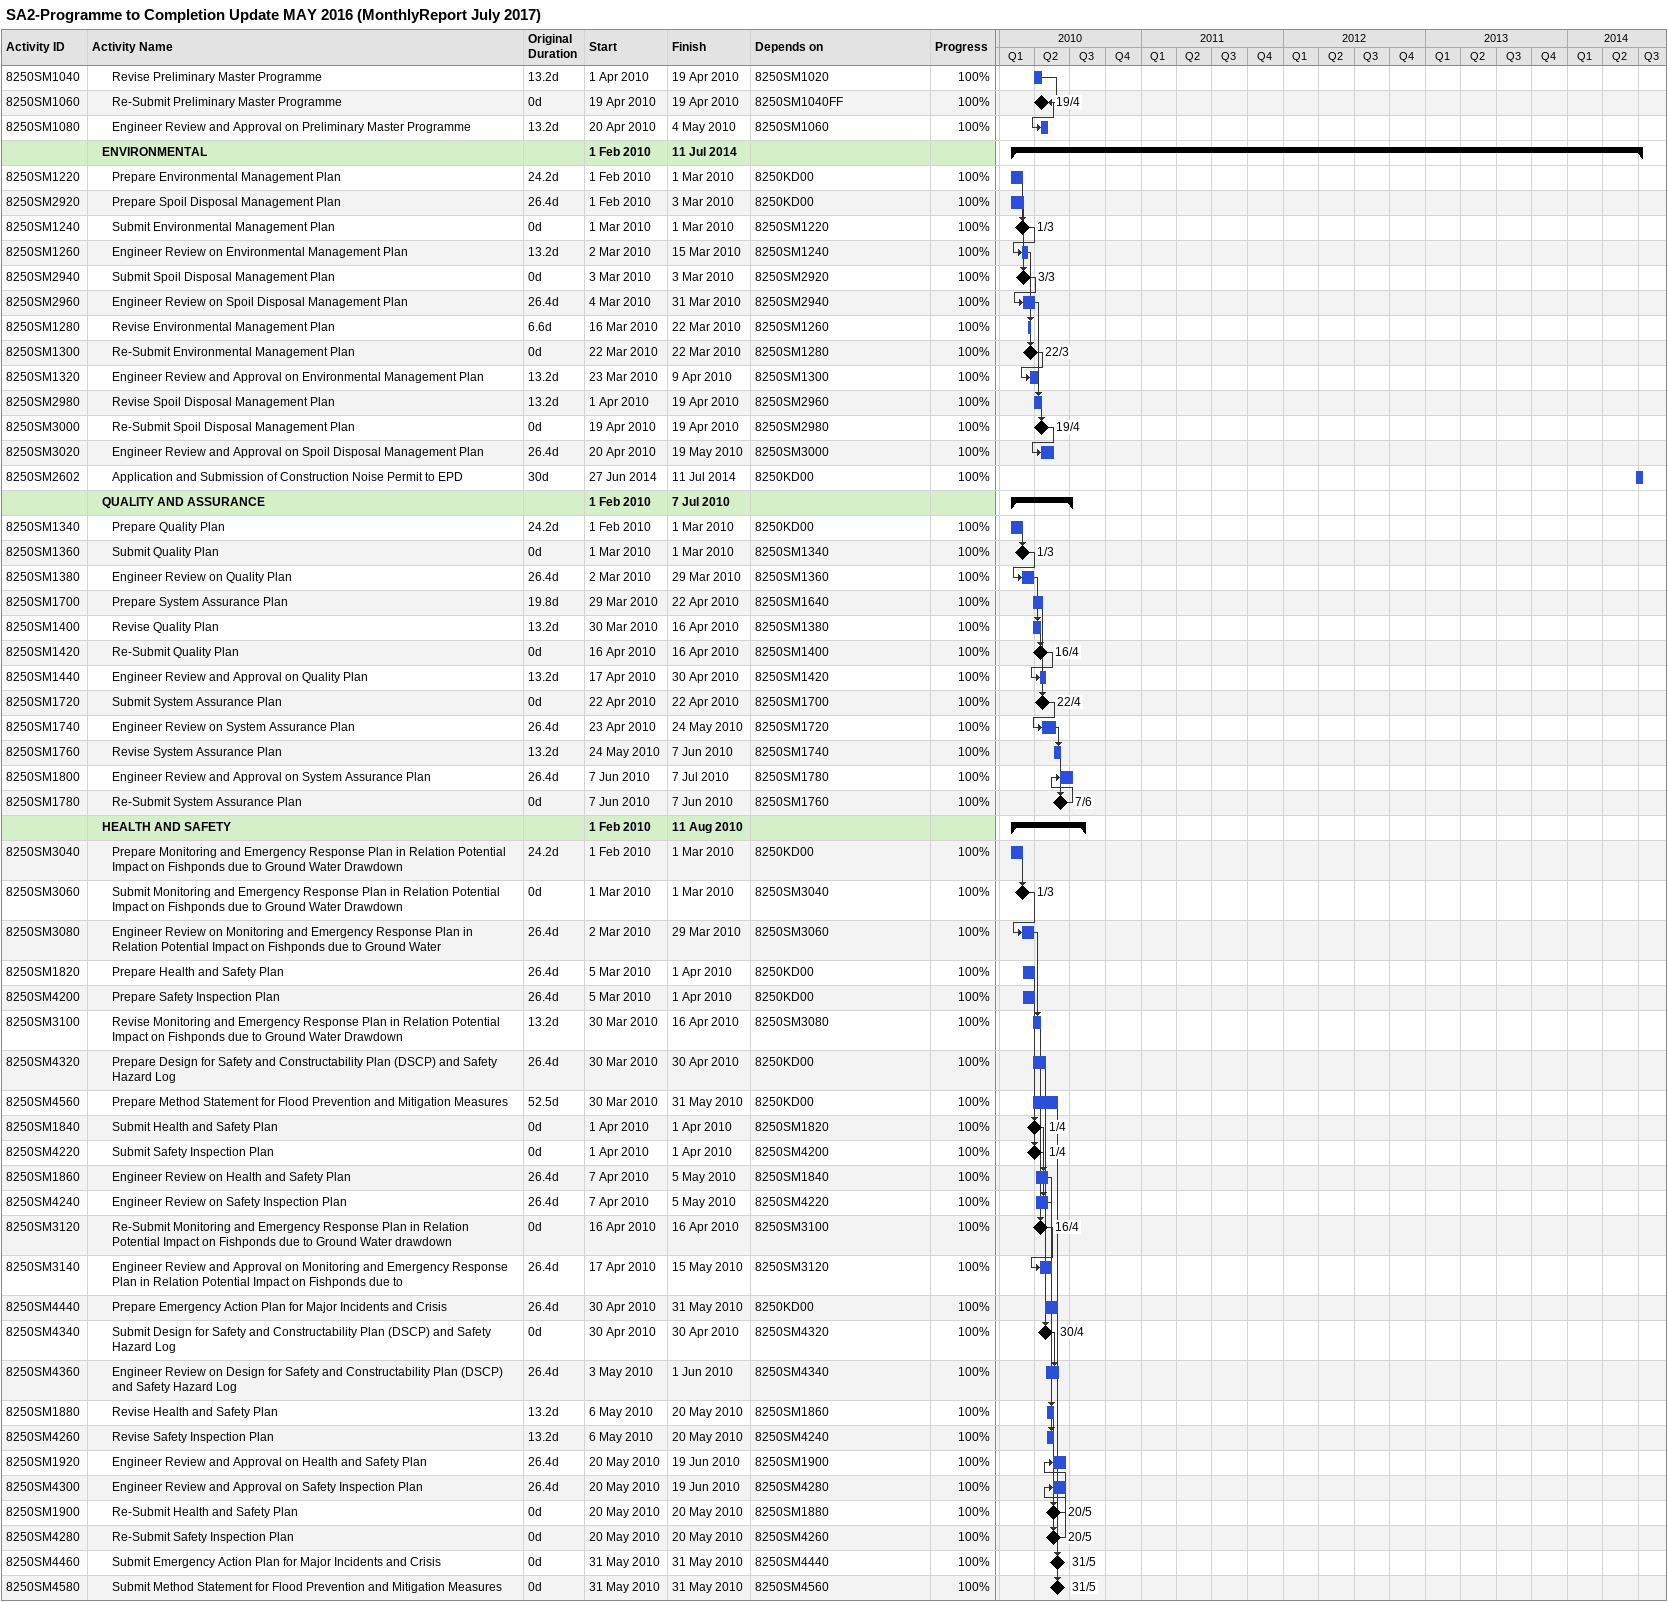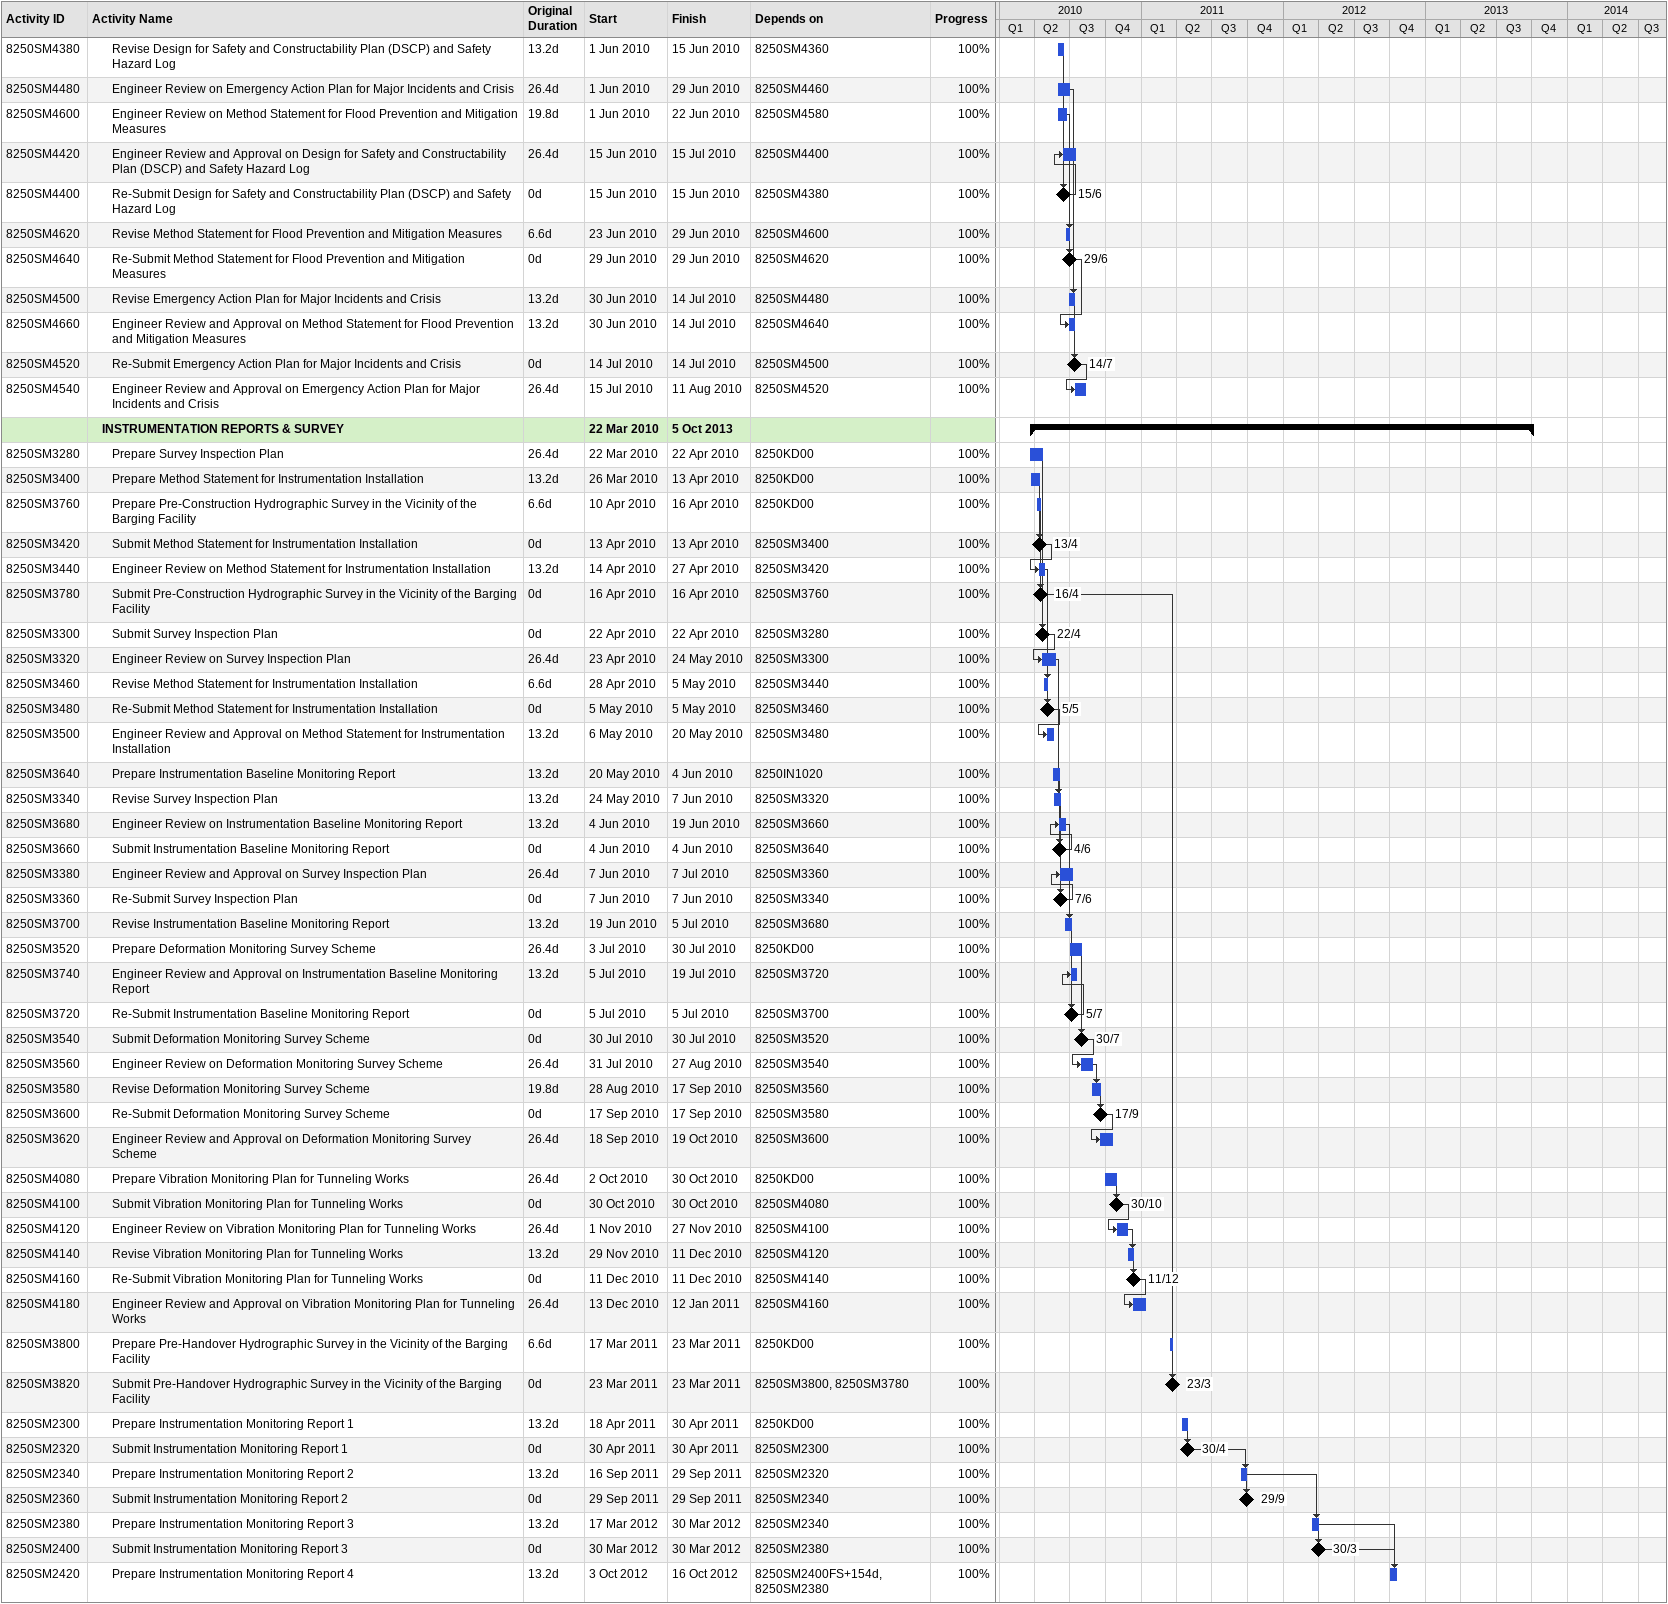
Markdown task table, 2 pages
SA2-Programme to Completion Update MAY 2016 (MonthlyReport July 2017)

| ID | Level | Task | Original duration | Start | Finish | Predecessors | % complete |
|---|---|---|---|---|---|---|---|
| 8250SM1040 | 3 | Revise Preliminary Master Programme | 13.2d | 2010-04-01 | 2010-04-19 | 8250SM1020 | 100 |
| 8250SM1060 | 3 | Re-Submit Preliminary Master Programme | 0d | 2010-04-19 | 2010-04-19 | 8250SM1040FF | 100 |
| 8250SM1080 | 3 | Engineer Review and Approval on Preliminary Master Programme | 13.2d | 2010-04-20 | 2010-05-04 | 8250SM1060 | 100 |
|  | 2 | **ENVIRONMENTAL** |  | 2010-02-01 | 2014-07-11 |  |  |
| 8250SM1220 | 3 | Prepare Environmental Management Plan | 24.2d | 2010-02-01 | 2010-03-01 | 8250KD00 | 100 |
| 8250SM2920 | 3 | Prepare Spoil Disposal Management Plan | 26.4d | 2010-02-01 | 2010-03-03 | 8250KD00 | 100 |
| 8250SM1240 | 3 | Submit Environmental Management Plan | 0d | 2010-03-01 | 2010-03-01 | 8250SM1220 | 100 |
| 8250SM1260 | 3 | Engineer Review on Environmental Management Plan | 13.2d | 2010-03-02 | 2010-03-15 | 8250SM1240 | 100 |
| 8250SM2940 | 3 | Submit Spoil Disposal Management Plan | 0d | 2010-03-03 | 2010-03-03 | 8250SM2920 | 100 |
| 8250SM2960 | 3 | Engineer Review on Spoil Disposal Management Plan | 26.4d | 2010-03-04 | 2010-03-31 | 8250SM2940 | 100 |
| 8250SM1280 | 3 | Revise Environmental Management Plan | 6.6d | 2010-03-16 | 2010-03-22 | 8250SM1260 | 100 |
| 8250SM1300 | 3 | Re-Submit Environmental Management Plan | 0d | 2010-03-22 | 2010-03-22 | 8250SM1280 | 100 |
| 8250SM1320 | 3 | Engineer Review and Approval on Environmental Management Plan | 13.2d | 2010-03-23 | 2010-04-09 | 8250SM1300 | 100 |
| 8250SM2980 | 3 | Revise Spoil Disposal Management Plan | 13.2d | 2010-04-01 | 2010-04-19 | 8250SM2960 | 100 |
| 8250SM3000 | 3 | Re-Submit Spoil Disposal Management Plan | 0d | 2010-04-19 | 2010-04-19 | 8250SM2980 | 100 |
| 8250SM3020 | 3 | Engineer Review and Approval on Spoil Disposal Management Plan | 26.4d | 2010-04-20 | 2010-05-19 | 8250SM3000 | 100 |
| 8250SM2602 | 3 | Application and Submission of Construction Noise Permit to EPD | 30d | 2014-06-27 | 2014-07-11 | 8250KD00 | 100 |
|  | 2 | **QUALITY AND ASSURANCE** |  | 2010-02-01 | 2010-07-07 |  |  |
| 8250SM1340 | 3 | Prepare Quality Plan | 24.2d | 2010-02-01 | 2010-03-01 | 8250KD00 | 100 |
| 8250SM1360 | 3 | Submit Quality Plan | 0d | 2010-03-01 | 2010-03-01 | 8250SM1340 | 100 |
| 8250SM1380 | 3 | Engineer Review on Quality Plan | 26.4d | 2010-03-02 | 2010-03-29 | 8250SM1360 | 100 |
| 8250SM1700 | 3 | Prepare System Assurance Plan | 19.8d | 2010-03-29 | 2010-04-22 | 8250SM1640 | 100 |
| 8250SM1400 | 3 | Revise Quality Plan | 13.2d | 2010-03-30 | 2010-04-16 | 8250SM1380 | 100 |
| 8250SM1420 | 3 | Re-Submit Quality Plan | 0d | 2010-04-16 | 2010-04-16 | 8250SM1400 | 100 |
| 8250SM1440 | 3 | Engineer Review and Approval on Quality Plan | 13.2d | 2010-04-17 | 2010-04-30 | 8250SM1420 | 100 |
| 8250SM1720 | 3 | Submit System Assurance Plan | 0d | 2010-04-22 | 2010-04-22 | 8250SM1700 | 100 |
| 8250SM1740 | 3 | Engineer Review on System Assurance Plan | 26.4d | 2010-04-23 | 2010-05-24 | 8250SM1720 | 100 |
| 8250SM1760 | 3 | Revise System Assurance Plan | 13.2d | 2010-05-24 | 2010-06-07 | 8250SM1740 | 100 |
| 8250SM1800 | 3 | Engineer Review and Approval on System Assurance Plan | 26.4d | 2010-06-07 | 2010-07-07 | 8250SM1780 | 100 |
| 8250SM1780 | 3 | Re-Submit System Assurance Plan | 0d | 2010-06-07 | 2010-06-07 | 8250SM1760 | 100 |
|  | 2 | **HEALTH AND SAFETY** |  | 2010-02-01 | 2010-08-11 |  |  |
| 8250SM3040 | 3 | Prepare Monitoring and Emergency Response Plan in Relation Potential Impact on Fishponds due to Ground Water Drawdown | 24.2d | 2010-02-01 | 2010-03-01 | 8250KD00 | 100 |
| 8250SM3060 | 3 | Submit Monitoring and Emergency Response Plan in Relation Potential Impact on Fishponds due to Ground Water Drawdown | 0d | 2010-03-01 | 2010-03-01 | 8250SM3040 | 100 |
| 8250SM3080 | 3 | Engineer Review on Monitoring and Emergency Response Plan in Relation Potential Impact on Fishponds due to Ground Water | 26.4d | 2010-03-02 | 2010-03-29 | 8250SM3060 | 100 |
| 8250SM1820 | 3 | Prepare Health and Safety Plan | 26.4d | 2010-03-05 | 2010-04-01 | 8250KD00 | 100 |
| 8250SM4200 | 3 | Prepare Safety Inspection Plan | 26.4d | 2010-03-05 | 2010-04-01 | 8250KD00 | 100 |
| 8250SM3100 | 3 | Revise Monitoring and Emergency Response Plan in Relation Potential Impact on Fishponds due to Ground Water Drawdown | 13.2d | 2010-03-30 | 2010-04-16 | 8250SM3080 | 100 |
| 8250SM4320 | 3 | Prepare Design for Safety and Constructability Plan (DSCP) and Safety Hazard Log | 26.4d | 2010-03-30 | 2010-04-30 | 8250KD00 | 100 |
| 8250SM4560 | 3 | Prepare Method Statement for Flood Prevention and Mitigation Measures | 52.5d | 2010-03-30 | 2010-05-31 | 8250KD00 | 100 |
| 8250SM1840 | 3 | Submit Health and Safety Plan | 0d | 2010-04-01 | 2010-04-01 | 8250SM1820 | 100 |
| 8250SM4220 | 3 | Submit Safety Inspection Plan | 0d | 2010-04-01 | 2010-04-01 | 8250SM4200 | 100 |
| 8250SM1860 | 3 | Engineer Review on Health and Safety Plan | 26.4d | 2010-04-07 | 2010-05-05 | 8250SM1840 | 100 |
| 8250SM4240 | 3 | Engineer Review on Safety Inspection Plan | 26.4d | 2010-04-07 | 2010-05-05 | 8250SM4220 | 100 |
| 8250SM3120 | 3 | Re-Submit Monitoring and Emergency Response Plan in Relation Potential Impact on Fishponds due to Ground Water drawdown | 0d | 2010-04-16 | 2010-04-16 | 8250SM3100 | 100 |
| 8250SM3140 | 3 | Engineer Review and Approval on Monitoring and Emergency Response Plan in Relation Potential Impact on Fishponds due to | 26.4d | 2010-04-17 | 2010-05-15 | 8250SM3120 | 100 |
| 8250SM4440 | 3 | Prepare Emergency Action Plan for Major Incidents and Crisis | 26.4d | 2010-04-30 | 2010-05-31 | 8250KD00 | 100 |
| 8250SM4340 | 3 | Submit Design for Safety and Constructability Plan (DSCP) and Safety Hazard Log | 0d | 2010-04-30 | 2010-04-30 | 8250SM4320 | 100 |
| 8250SM4360 | 3 | Engineer Review on Design for Safety and Constructability Plan (DSCP) and Safety Hazard Log | 26.4d | 2010-05-03 | 2010-06-01 | 8250SM4340 | 100 |
| 8250SM1880 | 3 | Revise Health and Safety Plan | 13.2d | 2010-05-06 | 2010-05-20 | 8250SM1860 | 100 |
| 8250SM4260 | 3 | Revise Safety Inspection Plan | 13.2d | 2010-05-06 | 2010-05-20 | 8250SM4240 | 100 |
| 8250SM1920 | 3 | Engineer Review and Approval on Health and Safety Plan | 26.4d | 2010-05-20 | 2010-06-19 | 8250SM1900 | 100 |
| 8250SM4300 | 3 | Engineer Review and Approval on Safety Inspection Plan | 26.4d | 2010-05-20 | 2010-06-19 | 8250SM4280 | 100 |
| 8250SM1900 | 3 | Re-Submit Health and Safety Plan | 0d | 2010-05-20 | 2010-05-20 | 8250SM1880 | 100 |
| 8250SM4280 | 3 | Re-Submit Safety Inspection Plan | 0d | 2010-05-20 | 2010-05-20 | 8250SM4260 | 100 |
| 8250SM4460 | 3 | Submit Emergency Action Plan for Major Incidents and Crisis | 0d | 2010-05-31 | 2010-05-31 | 8250SM4440 | 100 |
| 8250SM4580 | 3 | Submit Method Statement for Flood Prevention and Mitigation Measures | 0d | 2010-05-31 | 2010-05-31 | 8250SM4560 | 100 |
| 8250SM4380 | 3 | Revise Design for Safety and Constructability Plan (DSCP) and Safety Hazard Log | 13.2d | 2010-06-01 | 2010-06-15 | 8250SM4360 | 100 |
| 8250SM4480 | 3 | Engineer Review on Emergency Action Plan for Major Incidents and Crisis | 26.4d | 2010-06-01 | 2010-06-29 | 8250SM4460 | 100 |
| 8250SM4600 | 3 | Engineer Review on Method Statement for Flood Prevention and Mitigation Measures | 19.8d | 2010-06-01 | 2010-06-22 | 8250SM4580 | 100 |
| 8250SM4420 | 3 | Engineer Review and Approval on Design for Safety and Constructability Plan (DSCP) and Safety Hazard Log | 26.4d | 2010-06-15 | 2010-07-15 | 8250SM4400 | 100 |
| 8250SM4400 | 3 | Re-Submit Design for Safety and Constructability Plan (DSCP) and Safety Hazard Log | 0d | 2010-06-15 | 2010-06-15 | 8250SM4380 | 100 |
| 8250SM4620 | 3 | Revise Method Statement for Flood Prevention and Mitigation Measures | 6.6d | 2010-06-23 | 2010-06-29 | 8250SM4600 | 100 |
| 8250SM4640 | 3 | Re-Submit Method Statement for Flood Prevention and Mitigation Measures | 0d | 2010-06-29 | 2010-06-29 | 8250SM4620 | 100 |
| 8250SM4500 | 3 | Revise Emergency Action Plan for Major Incidents and Crisis | 13.2d | 2010-06-30 | 2010-07-14 | 8250SM4480 | 100 |
| 8250SM4660 | 3 | Engineer Review and Approval on Method Statement for Flood Prevention and Mitigation Measures | 13.2d | 2010-06-30 | 2010-07-14 | 8250SM4640 | 100 |
| 8250SM4520 | 3 | Re-Submit Emergency Action Plan for Major Incidents and Crisis | 0d | 2010-07-14 | 2010-07-14 | 8250SM4500 | 100 |
| 8250SM4540 | 3 | Engineer Review and Approval on Emergency Action Plan for Major Incidents and Crisis | 26.4d | 2010-07-15 | 2010-08-11 | 8250SM4520 | 100 |
|  | 2 | **INSTRUMENTATION REPORTS & SURVEY** |  | 2010-03-22 | 2013-10-05 |  |  |
| 8250SM3280 | 3 | Prepare Survey Inspection Plan | 26.4d | 2010-03-22 | 2010-04-22 | 8250KD00 | 100 |
| 8250SM3400 | 3 | Prepare Method Statement for Instrumentation Installation | 13.2d | 2010-03-26 | 2010-04-13 | 8250KD00 | 100 |
| 8250SM3760 | 3 | Prepare Pre-Construction Hydrographic Survey in the Vicinity of the Barging Facility | 6.6d | 2010-04-10 | 2010-04-16 | 8250KD00 | 100 |
| 8250SM3420 | 3 | Submit Method Statement for Instrumentation Installation | 0d | 2010-04-13 | 2010-04-13 | 8250SM3400 | 100 |
| 8250SM3440 | 3 | Engineer Review on Method Statement for Instrumentation Installation | 13.2d | 2010-04-14 | 2010-04-27 | 8250SM3420 | 100 |
| 8250SM3780 | 3 | Submit Pre-Construction Hydrographic Survey in the Vicinity of the Barging Facility | 0d | 2010-04-16 | 2010-04-16 | 8250SM3760 | 100 |
| 8250SM3300 | 3 | Submit Survey Inspection Plan | 0d | 2010-04-22 | 2010-04-22 | 8250SM3280 | 100 |
| 8250SM3320 | 3 | Engineer Review on Survey Inspection Plan | 26.4d | 2010-04-23 | 2010-05-24 | 8250SM3300 | 100 |
| 8250SM3460 | 3 | Revise Method Statement for Instrumentation Installation | 6.6d | 2010-04-28 | 2010-05-05 | 8250SM3440 | 100 |
| 8250SM3480 | 3 | Re-Submit Method Statement for Instrumentation Installation | 0d | 2010-05-05 | 2010-05-05 | 8250SM3460 | 100 |
| 8250SM3500 | 3 | Engineer Review and Approval on Method Statement for Instrumentation Installation | 13.2d | 2010-05-06 | 2010-05-20 | 8250SM3480 | 100 |
| 8250SM3640 | 3 | Prepare Instrumentation Baseline Monitoring Report | 13.2d | 2010-05-20 | 2010-06-04 | 8250IN1020 | 100 |
| 8250SM3340 | 3 | Revise Survey Inspection Plan | 13.2d | 2010-05-24 | 2010-06-07 | 8250SM3320 | 100 |
| 8250SM3680 | 3 | Engineer Review on Instrumentation Baseline Monitoring Report | 13.2d | 2010-06-04 | 2010-06-19 | 8250SM3660 | 100 |
| 8250SM3660 | 3 | Submit Instrumentation Baseline Monitoring Report | 0d | 2010-06-04 | 2010-06-04 | 8250SM3640 | 100 |
| 8250SM3380 | 3 | Engineer Review and Approval on Survey Inspection Plan | 26.4d | 2010-06-07 | 2010-07-07 | 8250SM3360 | 100 |
| 8250SM3360 | 3 | Re-Submit Survey Inspection Plan | 0d | 2010-06-07 | 2010-06-07 | 8250SM3340 | 100 |
| 8250SM3700 | 3 | Revise Instrumentation Baseline Monitoring Report | 13.2d | 2010-06-19 | 2010-07-05 | 8250SM3680 | 100 |
| 8250SM3520 | 3 | Prepare Deformation Monitoring Survey Scheme | 26.4d | 2010-07-03 | 2010-07-30 | 8250KD00 | 100 |
| 8250SM3740 | 3 | Engineer Review and Approval on Instrumentation Baseline Monitoring Report | 13.2d | 2010-07-05 | 2010-07-19 | 8250SM3720 | 100 |
| 8250SM3720 | 3 | Re-Submit Instrumentation Baseline Monitoring Report | 0d | 2010-07-05 | 2010-07-05 | 8250SM3700 | 100 |
| 8250SM3540 | 3 | Submit Deformation Monitoring Survey Scheme | 0d | 2010-07-30 | 2010-07-30 | 8250SM3520 | 100 |
| 8250SM3560 | 3 | Engineer Review on Deformation Monitoring Survey Scheme | 26.4d | 2010-07-31 | 2010-08-27 | 8250SM3540 | 100 |
| 8250SM3580 | 3 | Revise Deformation Monitoring Survey Scheme | 19.8d | 2010-08-28 | 2010-09-17 | 8250SM3560 | 100 |
| 8250SM3600 | 3 | Re-Submit Deformation Monitoring Survey Scheme | 0d | 2010-09-17 | 2010-09-17 | 8250SM3580 | 100 |
| 8250SM3620 | 3 | Engineer Review and Approval on Deformation Monitoring Survey Scheme | 26.4d | 2010-09-18 | 2010-10-19 | 8250SM3600 | 100 |
| 8250SM4080 | 3 | Prepare Vibration Monitoring Plan for Tunneling Works | 26.4d | 2010-10-02 | 2010-10-30 | 8250KD00 | 100 |
| 8250SM4100 | 3 | Submit Vibration Monitoring Plan for Tunneling Works | 0d | 2010-10-30 | 2010-10-30 | 8250SM4080 | 100 |
| 8250SM4120 | 3 | Engineer Review on Vibration Monitoring Plan for Tunneling Works | 26.4d | 2010-11-01 | 2010-11-27 | 8250SM4100 | 100 |
| 8250SM4140 | 3 | Revise Vibration Monitoring Plan for Tunneling Works | 13.2d | 2010-11-29 | 2010-12-11 | 8250SM4120 | 100 |
| 8250SM4160 | 3 | Re-Submit Vibration Monitoring Plan for Tunneling Works | 0d | 2010-12-11 | 2010-12-11 | 8250SM4140 | 100 |
| 8250SM4180 | 3 | Engineer Review and Approval on Vibration Monitoring Plan for Tunneling Works | 26.4d | 2010-12-13 | 2011-01-12 | 8250SM4160 | 100 |
| 8250SM3800 | 3 | Prepare Pre-Handover Hydrographic Survey in the Vicinity of the Barging Facility | 6.6d | 2011-03-17 | 2011-03-23 | 8250KD00 | 100 |
| 8250SM3820 | 3 | Submit Pre-Handover Hydrographic Survey in the Vicinity of the Barging Facility | 0d | 2011-03-23 | 2011-03-23 | 8250SM3800, 8250SM3780 | 100 |
| 8250SM2300 | 3 | Prepare Instrumentation Monitoring Report 1 | 13.2d | 2011-04-18 | 2011-04-30 | 8250KD00 | 100 |
| 8250SM2320 | 3 | Submit Instrumentation Monitoring Report 1 | 0d | 2011-04-30 | 2011-04-30 | 8250SM2300 | 100 |
| 8250SM2340 | 3 | Prepare Instrumentation Monitoring Report 2 | 13.2d | 2011-09-16 | 2011-09-29 | 8250SM2320 | 100 |
| 8250SM2360 | 3 | Submit Instrumentation Monitoring Report 2 | 0d | 2011-09-29 | 2011-09-29 | 8250SM2340 | 100 |
| 8250SM2380 | 3 | Prepare Instrumentation Monitoring Report 3 | 13.2d | 2012-03-17 | 2012-03-30 | 8250SM2340 | 100 |
| 8250SM2400 | 3 | Submit Instrumentation Monitoring Report 3 | 0d | 2012-03-30 | 2012-03-30 | 8250SM2380 | 100 |
| 8250SM2420 | 3 | Prepare Instrumentation Monitoring Report 4 | 13.2d | 2012-10-03 | 2012-10-16 | 8250SM2400FS+154d, 8250SM2380 | 100 |
